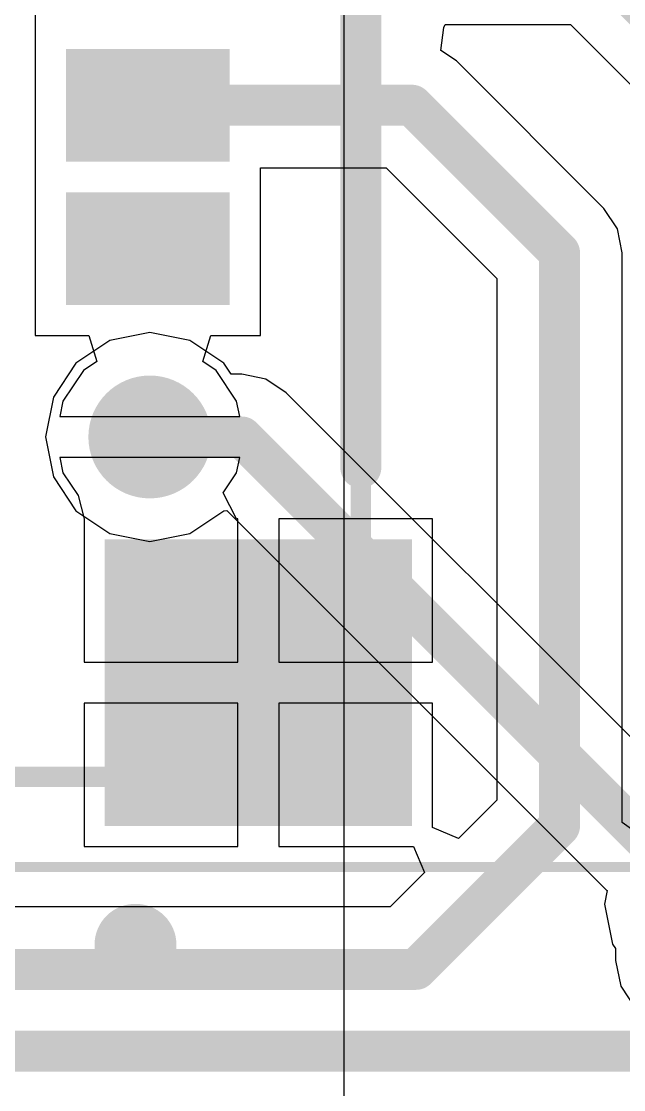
# Model space of a CAD drawing. Header units: inches. Extents: x -0.1 to 84.5, y -0.1 to 23.7.
# Drawn here: x 65.87 to 68.81, y 3.41 to 8.63 of the extents above; entities that cross this region are included whole.
import ezdxf

# ---------------------------------------------------------------- set-up
doc = ezdxf.new("R2010")
doc.units = ezdxf.units.IN
for name, color, linetype in [('Bottom 3D Body', 56, 'Continuous'), ('Bottom Courtyard', 56, 'Continuous'), ('Bottom Layer', 5, 'Continuous'), ('Bottom Overlay', 54, 'Continuous'), ('Bottom Paste', 16, 'Continuous'), ('Bottom Solder', 6, 'Continuous'), ('Top Layer', 1, 'Continuous'), ('Top Overlay', 2, 'Continuous'), ('Via Holes', 16, 'Continuous')]:
    doc.layers.add(name, color=color, linetype=linetype)

# ---------------------------------------------------------------- blocks, each defined once
blk = doc.blocks.new('GCT_MEM2085_00_115_00_A_REV0_2_B_87')
at = {"layer": 'Bottom Layer'}
for points in [[(4.65, 4.23), (5.95, 4.23), (5.95, 2.83), (4.65, 2.83)], [(2.255, 3.34), (2.705, 3.34), (2.705, 2.64), (2.255, 2.64)], [(2.955, 3.34), (3.405, 3.34), (3.405, 2.64), (2.955, 2.64)]]:
    blk.add_hatch(color=5, dxfattribs=at).paths.add_polyline_path(points)
at = {"layer": 'Bottom Paste'}
for points in [[(4.65, 4.23), (5.95, 4.23), (5.95, 2.83), (4.65, 2.83)], [(2.255, 3.34), (2.705, 3.34), (2.705, 2.64), (2.255, 2.64)], [(2.955, 3.34), (3.405, 3.34), (3.405, 2.64), (2.955, 2.64)]]:
    blk.add_hatch(color=16, dxfattribs=at).paths.add_polyline_path(points)
at = {"layer": 'Bottom Solder'}
for points in [[(4.6, 4.28), (6, 4.28), (6, 2.78), (4.6, 2.78)], [(2.205, 3.39), (2.755, 3.39), (2.755, 2.59), (2.205, 2.59)], [(2.905, 3.39), (3.455, 3.39), (3.455, 2.59), (2.905, 2.59)]]:
    blk.add_hatch(color=6, dxfattribs=at).paths.add_polyline_path(points)
at = {"layer": 'Bottom 3D Body'}
for points in [[(5.76, 4.03, 0.1, 0.1, 0), (-5.76, 4.03, 0.1, 0.1, 0)], [(5.76, -4.03, 0.1, 0.1, 0), (5.76, 4.03, 0.1, 0.1, 0)]]:
    blk.add_lwpolyline(points, format="xyseb", dxfattribs=at)
for points in [[(5.735, 4.03, 0.05, 0.05, 1), (5.785, 4.03, 0.05, 0.05, 1)], [(5.735, 4.03, 0.05, 0.05, 1), (5.785, 4.03, 0.05, 0.05, 1)], [(6.68, 2.93, 0.2, 0.2, 1), (6.48, 2.93, 0.2, 0.2, 1)], [(6.43, 2.93, 0.1, 0.1, 1), (6.53, 2.93, 0.1, 0.1, 1)], [(6.63, 2.93, 0.1, 0.1, 1), (6.73, 2.93, 0.1, 0.1, 1)]]:
    blk.add_lwpolyline(points, format="xyseb", close=True, dxfattribs=at)
at = {"layer": 'Bottom Courtyard'}
blk.add_lwpolyline([(6.2, -4.48, 0.05, 0.05, 0), (6.2, 11.62, 0.05, 0.05, 0)], format="xyseb", dxfattribs=at)
at = {"layer": 'Bottom Overlay'}
blk.add_lwpolyline([(4.25, 4.03, 0.2, 0.2, 0), (-4.6, 4.03, 0.2, 0.2, 0)], format="xyseb", dxfattribs=at)
for points in [[(4.2, 4.03, 0.1, 0.1, 1), (4.3, 4.03, 0.1, 0.1, 1)], [(6.68, 2.93, 0.2, 0.2, 1), (6.48, 2.93, 0.2, 0.2, 1)], [(6.43, 2.93, 0.1, 0.1, 1), (6.53, 2.93, 0.1, 0.1, 1)], [(6.63, 2.93, 0.1, 0.1, 1), (6.73, 2.93, 0.1, 0.1, 1)]]:
    blk.add_lwpolyline(points, format="xyseb", close=True, dxfattribs=at)

msp = doc.modelspace()

# ---------------------------------------------------------------- hatches: boundary and pattern name
at = {"layer": 'Bottom Layer'}
h = msp.add_hatch(color=5, dxfattribs=at)
edge = h.paths.add_edge_path()
edge.add_arc((66.5, 6.6), 0.3, 0, 360)
at = {"layer": 'Top Layer'}
h = msp.add_hatch(color=1, dxfattribs=at)
edge = h.paths.add_edge_path()
edge.add_arc((66.5, 6.6), 0.3, 0, 360)
at = {"layer": 'Via Holes'}
h = msp.add_hatch(color=7, dxfattribs=at)
edge = h.paths.add_edge_path()
edge.add_arc((66.5, 6.6), 0.15, 0, 360)

# ---------------------------------------------------------------- linework, layer by layer
at = {"layer": 'Bottom Layer'}
for p, q in [((65.94, 8.7965), (65.94, 7.795)), ((67.9359, 8.6004), (67.9413, 8.6141)), ((67.9413, 8.6141), (68.5533, 8.6141)), ((68.5533, 8.6141), (69.9837, 7.1837)), ((67.9202, 8.4871), (67.9359, 8.6004)), ((67.9963, 8.4363), (67.9202, 8.4871)), ((68.7163, 7.7163), (67.9963, 8.4363)), ((67.04, 7.095), (67.04, 7.9141)), ((67.04, 7.9141), (67.6533, 7.9141)), ((67.6533, 7.9141), (68.1941, 7.3733)), ((65.94, 7.795), (65.94, 7.095)), ((68.7826, 7.6171), (68.7163, 7.7163)), ((68.8059, 7.5), (68.7826, 7.6171)), ((68.8059, 4.7179), (68.8059, 7.5)), ((68.1941, 7.3733), (68.1941, 4.8267)), ((65.94, 7.095), (66.2022, 7.095)), ((66.2022, 7.095), (66.2408, 6.968)), ((66.7592, 6.968), (66.7978, 7.095)), ((66.7978, 7.095), (67.04, 7.095)), ((66.2408, 6.968), (66.1756, 6.9244)), ((66.8244, 6.9244), (66.7592, 6.968)), ((66.1756, 6.9244), (66.0761, 6.7756)), ((66.9239, 6.7756), (66.8244, 6.9244)), ((66.0761, 6.7756), (66.0611, 6.7)), ((66.9389, 6.7), (66.9239, 6.7756)), ((66.0611, 6.7), (66.9389, 6.7)), ((66.9389, 6.5), (66.0611, 6.5)), ((66.0611, 6.5), (66.0761, 6.4244)), ((66.9239, 6.4244), (66.9389, 6.5)), ((66.0761, 6.4244), (66.1496, 6.3144)), ((66.8588, 6.327), (66.9239, 6.4244)), ((66.1496, 6.3144), (66.18, 6.2)), ((66.9225, 6.2), (66.8588, 6.327)), ((66.18, 6.2), (66.18, 6.2)), ((66.18, 6.2), (66.18, 6.2)), ((66.18, 6.2), (66.18, 6.2)), ((66.18, 6.2), (66.18, 5.5)), ((66.93, 6.2), (66.9225, 6.2)), ((66.93, 5.5), (66.93, 6.2)), ((67.88, 6.2), (67.13, 6.2)), ((67.13, 6.2), (67.13, 5.5)), ((67.88, 5.5), (67.88, 6.2)), ((66.18, 5.5), (66.93, 5.5)), ((67.13, 5.5), (67.88, 5.5)), ((66.93, 5.3), (66.18, 5.3)), ((66.18, 5.3), (66.18, 4.6)), ((66.93, 4.6), (66.93, 5.3)), ((67.88, 5.3), (67.13, 5.3)), ((67.13, 5.3), (67.13, 4.6)), ((67.88, 4.6922), (67.88, 5.3)), ((68.1941, 4.8267), (68.007, 4.6396)), ((68.8509, 4.6843), (68.8059, 4.7179)), ((68.007, 4.6396), (67.88, 4.6922)), ((66.18, 4.6), (66.93, 4.6)), ((67.13, 4.6), (67.7878, 4.6)), ((67.7878, 4.6), (67.8404, 4.473)), ((67.8404, 4.473), (67.6733, 4.3059)), ((67.6733, 4.3059), (64.1245, 4.3059))]:
    msp.add_line(p, q, dxfattribs=at)
for points in [[(68.68, 8.92, 0.2, 0.2, 0), (70.2, 7.4, 0.2, 0.2, 0)], [(66.49, 8.22, 0.2, 0.2, 0), (67.78, 8.22, 0.2, 0.2, 0)], [(67.78, 8.22, 0.2, 0.2, 0), (68.5, 7.5, 0.2, 0.2, 0)], [(68.5, 4.7, 0.2, 0.2, 0), (68.5, 7.5, 0.2, 0.2, 0)], [(67.8, 4, 0.2, 0.2, 0), (68.5, 4.7, 0.2, 0.2, 0)], [(59.32, 4, 0.2, 0.2, 0), (67.8, 4, 0.2, 0.2, 0)], [(58.9, 3.6, 0.2, 0.2, 0), (69.4, 3.6, 0.2, 0.2, 0)]]:
    msp.add_lwpolyline(points, format="xyseb", dxfattribs=at)
for points in [[(66.44, 8.22, 0.1, 0.1, 1), (66.54, 8.22, 0.1, 0.1, 1)], [(67.73, 8.22, 0.1, 0.1, 1), (67.83, 8.22, 0.1, 0.1, 1)], [(67.73, 8.22, 0.1, 0.1, 1), (67.83, 8.22, 0.1, 0.1, 1)], [(68.45, 7.5, 0.1, 0.1, 1), (68.55, 7.5, 0.1, 0.1, 1)], [(68.45, 7.5, 0.1, 0.1, 1), (68.55, 7.5, 0.1, 0.1, 1)], [(68.45, 4.7, 0.1, 0.1, 1), (68.55, 4.7, 0.1, 0.1, 1)], [(68.45, 4.7, 0.1, 0.1, 1), (68.55, 4.7, 0.1, 0.1, 1)], [(67.75, 4, 0.1, 0.1, 1), (67.85, 4, 0.1, 0.1, 1)], [(67.75, 4, 0.1, 0.1, 1), (67.85, 4, 0.1, 0.1, 1)]]:
    msp.add_lwpolyline(points, format="xyseb", close=True, dxfattribs=at)
at = {"layer": 'Top Layer'}
for p, q in [((66.5, 7.1098), (66.3049, 7.071)), ((66.6951, 7.071), (66.5, 7.1098)), ((66.3049, 7.071), (66.1395, 6.9605)), ((66.8605, 6.9605), (66.6951, 7.071)), ((66.1395, 6.9605), (66.029, 6.7951)), ((66.897, 6.9059), (66.8605, 6.9605)), ((66.949, 6.9059), (66.897, 6.9059)), ((67.0661, 6.8826), (66.949, 6.9059)), ((66.949, 6.9059), (66.949, 6.9059)), ((67.1653, 6.8163), (67.0661, 6.8826)), ((66.029, 6.7951), (65.9902, 6.6)), ((69.0643, 4.9173), (67.1653, 6.8163)), ((65.9902, 6.6), (66.029, 6.4049)), ((66.029, 6.4049), (66.1395, 6.2395)), ((66.1395, 6.2395), (66.3049, 6.129)), ((66.6951, 6.129), (66.8605, 6.2395)), ((66.8605, 6.2395), (66.8754, 6.241)), ((66.8754, 6.241), (68.7291, 4.3873)), ((66.3049, 6.129), (66.5, 6.0902)), ((66.5, 6.0902), (66.6951, 6.129)), ((68.7332, 4.3845), (68.7202, 4.319)), ((68.7291, 4.3873), (68.7291, 4.3873)), ((68.7291, 4.3873), (68.7332, 4.3845)), ((68.7202, 4.319), (68.759, 4.1239)), ((68.759, 4.1239), (68.7736, 4.102)), ((68.7736, 4.102), (68.7736, 4.044)), ((68.7736, 4.044), (68.7989, 3.9172)), ((68.7989, 3.9172), (68.8707, 3.8097))]:
    msp.add_line(p, q, dxfattribs=at)
for points in [[(66.5, 6.6, 0.2, 0.2, 0), (66.949, 6.6, 0.2, 0.2, 0)], [(66.949, 6.6, 0.2, 0.2, 0), (68.9454, 4.6036, 0.2, 0.2, 0)]]:
    msp.add_lwpolyline(points, format="xyseb", dxfattribs=at)
for points in [[(66.45, 6.6, 0.1, 0.1, 1), (66.55, 6.6, 0.1, 0.1, 1)], [(66.899, 6.6, 0.1, 0.1, 1), (66.999, 6.6, 0.1, 0.1, 1)], [(66.899, 6.6, 0.1, 0.1, 1), (66.999, 6.6, 0.1, 0.1, 1)]]:
    msp.add_lwpolyline(points, format="xyseb", close=True, dxfattribs=at)
at = {"layer": 'Top Overlay'}
msp.add_line((67.4485, 1.2495), (67.4485, 20.9074), dxfattribs=at)

# ---------------------------------------------------------------- block references
at = {"rotation": 270}
msp.add_blockref('GCT_MEM2085_00_115_00_A_REV0_2_B_87', (63.5, 10.7), dxfattribs=at)

doc.saveas('drawing.dxf')
